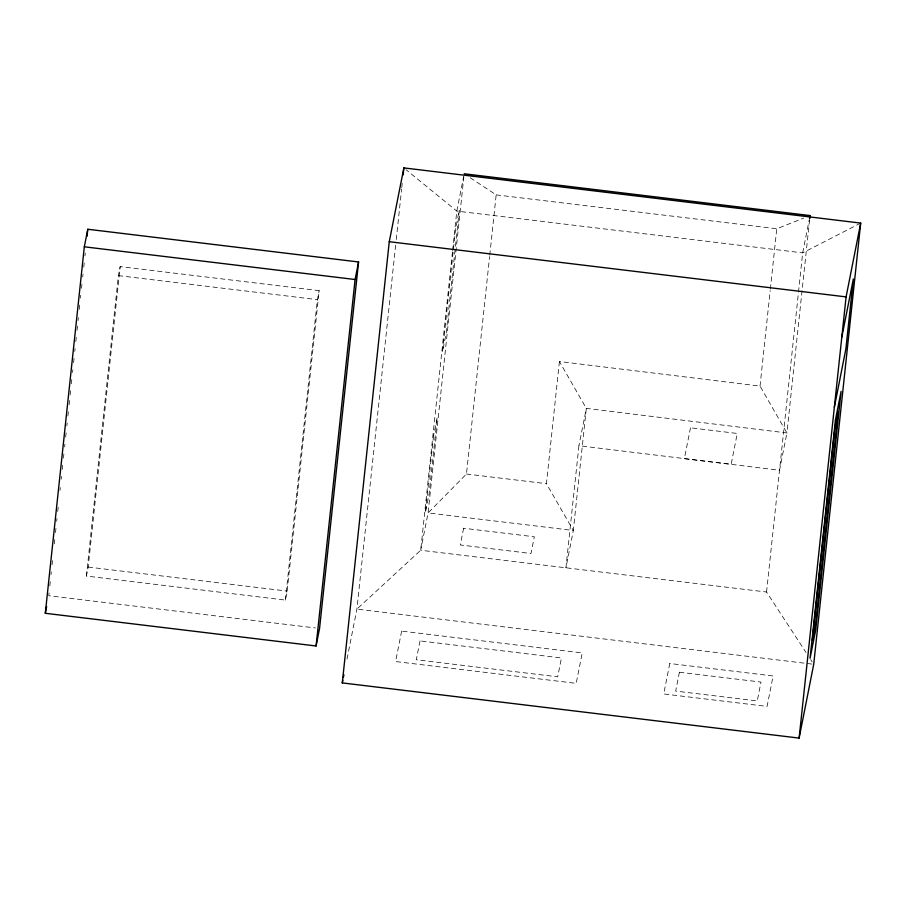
<?xml version="1.0" encoding="UTF-8"?>
<svg xmlns="http://www.w3.org/2000/svg" width="906" height="906" viewBox="0 0 906 906"><rect width="100%" height="100%" fill="white"/><g stroke="black" fill="none" stroke-linecap="round" stroke-linejoin="round"><path stroke-width="0.68" stroke-dasharray="4.53 3.4" d="M49.071 592.92L48.777 595.729L315.345 627.937M49.819 585.899L50.272 581.686M51.019 574.664L51.314 571.856M52.061 564.834L52.514 560.621M54.303 543.781L54.756 539.568M55.504 532.547L55.946 528.334M56.693 521.312L56.999 518.504M57.746 511.482L58.188 507.269M59.989 490.418L60.283 487.609M61.178 479.183L61.483 476.375M62.231 469.353L62.673 465.14M63.42 458.13L63.873 453.917M64.62 446.896L64.915 444.087M65.662 437.066L66.115 432.853M66.863 425.831L67.157 423.023M67.905 416.001L68.358 411.788M69.105 404.767L69.558 400.554M70.147 394.937L70.6 390.724M71.348 383.702L71.8 379.489M72.548 372.479L72.842 369.671M73.59 362.649L74.043 358.436M74.79 351.415L75.085 348.606M75.832 341.585L76.285 337.372M77.033 330.35L77.474 326.137M78.075 320.52L78.369 317.712M79.275 309.286L79.717 305.073M80.464 298.051L80.77 295.243M81.517 288.221L81.959 284.02M82.706 276.998L83.012 274.19M83.76 267.168L84.201 262.955M84.949 255.934L85.255 253.125M86.398 576.057L118.392 275.605L120.17 266.602L319.161 290.645L287.168 591.097L285.39 600.1L86.398 576.057L88.188 567.054L120.17 266.602M285.39 600.1L317.372 299.648L319.161 290.645M395.65 245.186L356.907 609.104L346.624 661.04M396.25 239.569L401.63 188.98M401.777 187.576L402.23 183.363M452.456 251.902L420.69 550.248L356.907 609.104L813.724 664.291M452.604 250.498L456.805 211.087L463.646 176.545M463.883 176.602L428.085 512.943L420.69 550.248L766.555 592.026L806 652.445M559.432 361.517L546.431 483.668L573.328 530.486L565.933 567.79L578.934 445.695L779.522 470.259L786.918 432.955L760.032 386.081L559.432 361.517L586.318 408.391L573.328 530.486L428.085 512.943L466.454 474.008L489.602 256.591M489.75 255.186L496.171 194.869L469.897 177.553M760.032 386.081L770.191 290.566M770.349 289.161L776.77 228.765L803.656 218.108M766.555 592.026L798.345 293.544M798.492 292.14L802.671 252.876L809.239 219.716M809.613 219.773L786.918 432.955L586.318 408.391L578.934 445.695M860.7 223.091L802.671 252.876L456.805 211.087L406.035 169.671M496.171 194.869L776.77 228.765M118.392 275.605L317.372 299.648M466.454 474.008L546.431 483.668M88.188 567.054L287.168 591.097M810.632 659.545L812.184 661.912M433.589 435.729L425.39 512.762L429.036 494.314L437.236 417.292L433.589 435.729M455.639 228.618L442.536 351.664L446.194 333.227L459.285 210.181L455.639 228.618M401.641 631.108L395.605 661.55L576.193 683.362L582.218 652.92L401.641 631.108M420.01 640.882L416.284 659.749L557.7 676.827L561.437 657.96L420.01 640.882M463.6 528.232L460.293 544.959L530.995 553.498L534.314 536.782L463.6 528.232M690.485 427.802L684.37 458.685L731.153 464.336L737.258 433.453L690.485 427.802M669.772 663.498L663.736 693.939L767.088 706.431L773.112 675.978L669.772 663.498M679.409 672.218L675.672 691.085L757.257 700.938L760.995 682.071L679.409 672.218"/><path stroke-width="1.36" d="M45.3 613.283L84.315 246.806L87.791 229.252L358.572 261.97L319.558 628.436L316.081 645.989L45.3 613.283L46.636 606.533M87.044 236.273L87.791 229.252M316.081 645.989L355.095 279.512L358.572 261.97M342.287 682.909L389.263 241.709L403.872 167.904L860.7 223.091L813.724 664.291L799.115 738.096L342.287 682.909L342.83 680.168M403.125 174.937L403.872 167.904M809.76 218.369L810.055 215.571L464.189 173.782M799.115 738.096L846.091 296.896L860.7 223.091M343.374 677.439L343.918 674.71M809.511 218.335L810.055 215.571M841.787 337.27L853.339 278.946L845.876 348.969L834.335 407.292M389.263 241.709L846.091 296.896M84.315 246.806L355.095 279.512M835.411 420.112L810.066 658.209L815.672 630.225L841.096 391.381L835.411 420.112M834.947 428.051L812.365 640.134L815.672 623.407L838.254 411.324L834.947 428.051"/></g></svg>
